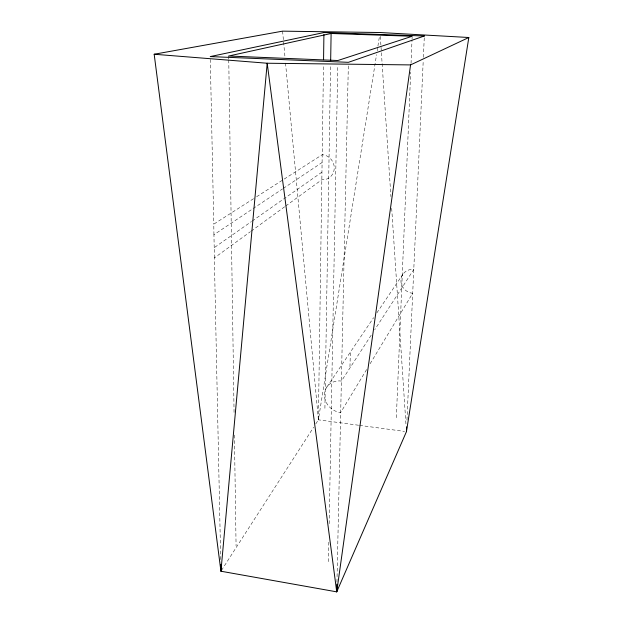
<?xml version="1.0" encoding="UTF-8"?>
<svg xmlns="http://www.w3.org/2000/svg" width="623" height="623" viewBox="0 0 623 623"><rect width="100%" height="100%" fill="white"/><g stroke="black" fill="none" stroke-linecap="round" stroke-linejoin="round"><path stroke-width="0.47" stroke-dasharray="3.12 2.34" d="M315.76 423.92L318.392 419.832L323.485 65.524M324.91 408.322L330.579 65.524M328.453 561.658L328.819 542.197M329.162 523.702L337.767 65.384M336.942 582.162L348.343 65.236M349.962 366.729L350.352 352.143L373.613 317.668M396.337 417.698L410.674 72.167M411.04 63.437L412.005 40.137M412.044 39.171L412.13 37.232M406.959 420.058L423.204 61.171M423.383 57.3L424.294 36.959M358.591 425.236L318.392 419.832L376.549 54.622M377.164 50.782L377.779 46.935M377.927 45.977L379.462 36.368M366.628 369.532L340.617 412.613A17.288 15.287 33.7 0 1 324.412 394.647A17.288 15.287 33.7 0 1 341.443 381.05L371.565 334.606M370.132 363.731L412.652 293.308A12.577 11.798 30.4 0 1 400.908 280.132A12.577 11.798 30.4 0 1 413.828 269.424L374.735 329.723M221.461 570.403L313.649 427.199M326.795 387.14L350.352 352.143M376.86 312.863L402.824 274.377M220.69 559.547L214.359 257.914L250.43 231.678M251.209 231.102L284.929 206.579M285.716 206.003L321.78 179.767A12.748 12.016 58.9 0 0 334.263 168.132A12.748 12.016 58.9 0 0 322.239 154.714L254.558 198.052M214.359 257.914L214.211 247.666L251.443 221.562M252.229 221.009L321.943 172.143M214.211 247.666L213.938 234.707L282.538 188.917M283.34 188.38L322.075 162.525M213.938 234.707L213.782 224.155L253.74 198.573M359.549 425.361L404.529 431.412M282.593 31.15L285.007 57.324M285.544 63.133L318.392 419.832M380.326 36.407L382.063 62.627M382.125 63.601L390.917 196.65M391.688 208.3L405.994 424.87M210.301 59.489L213.782 224.155M228.696 56.015L228.742 58.936M228.758 59.901L234.084 413.695M234.412 435.08L236.078 545.888"/><path stroke-width="0.93" d="M323.563 59.707L323.913 34.499M330.665 60.665L331.109 33.478L412.169 36.259L337.853 60.517L228.696 56.015L331.109 33.478M154.177 54.248L267.197 63.235L336.731 591.85L406.437 431.669L468.823 37.505L380.069 32.521L282.593 31.15L154.177 54.248L220.931 571.221L336.731 591.85L336.903 584.101M406.437 431.669L406.655 426.833M336.731 591.85L410.565 64.909L468.823 37.505M410.565 64.909L267.197 63.235L220.931 571.221L220.791 564.415M424.341 35.986L348.405 62.323L210.239 56.584L323.937 32.56L424.341 35.986"/></g></svg>
